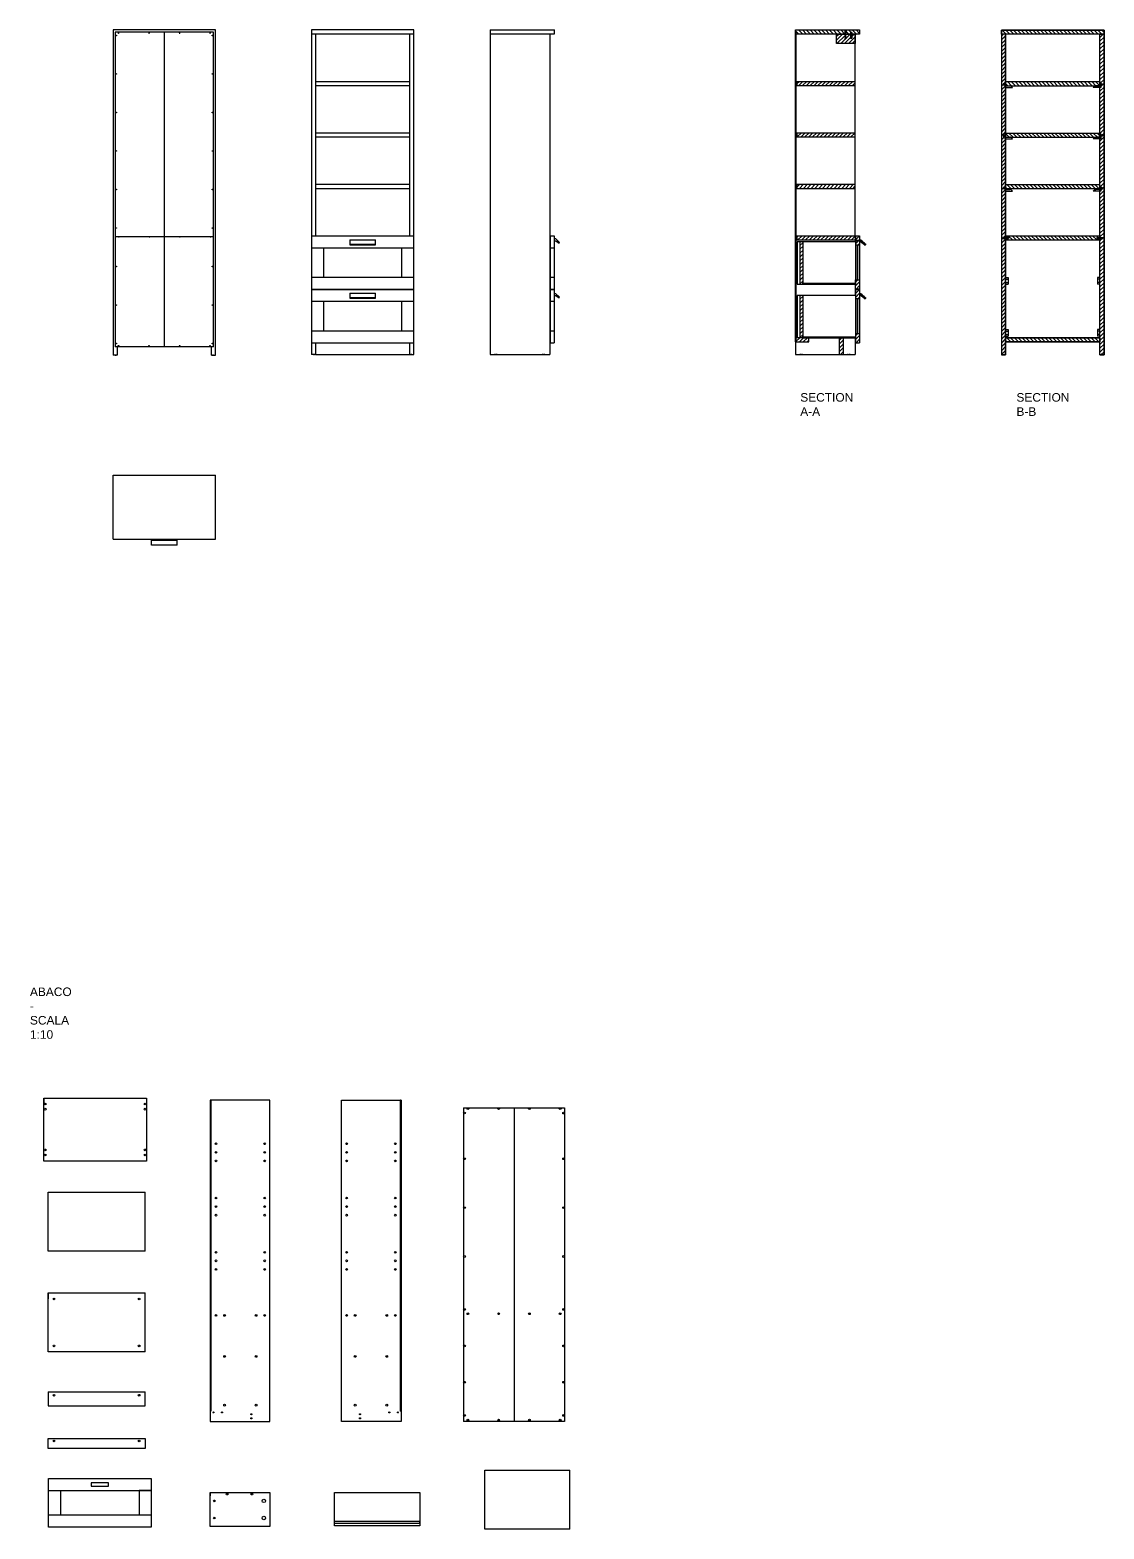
# Model space of a CAD drawing. Header units: millimetres. Extents: x -36975 to 2153, y -11091 to 9259.
# Drawn here: x -7346 to -1058, y -11091 to -2318 of the extents above; entities that cross this region are included whole.
import ezdxf

# ---------------------------------------------------------------- set-up
doc = ezdxf.new("R2010")
doc.units = ezdxf.units.MM
for name, color, linetype, lineweight in [('A-DETL-MCUT', 255, 'Continuous', 25), ('A-SECT-MCUT1', 7, 'Continuous', 25), ('G-ANNO-TEXT', 3, 'Continuous', 18)]:
    doc.layers.add(name, color=color, linetype=linetype, lineweight=lineweight)
doc.layers.add('quote', color=7, linetype='Continuous')
doc.layers.add('Viti', color=6, linetype='Continuous')
doc.styles.add('ARIAL', font='arial.ttf')

# ---------------------------------------------------------------- blocks, each defined once
blk = doc.blocks.new('*U52')
blk.add_circle((0, 0), 1.91)
blk = doc.blocks.new('*U53')
at = {"color": 0, "linetype": 'ByBlock', "lineweight": -2, "transparency": 16777216}
for p in [(0, 1803), (0, 1577.625), (0, 1352.25), (0, 1126.875), (0, 901.5), (0, 676.125), (0, 450.75), (0, 225.375), (0, 0)]:
    blk.add_blockref('*U52', p, dxfattribs=at)
blk = doc.blocks.new('*U54')
blk.add_circle((0, 0), 1.91)
blk = doc.blocks.new('*U55')
at = {"color": 0, "linetype": 'ByBlock', "lineweight": -2, "transparency": 16777216}
for p in [(0, 1803), (0, 1577.625), (0, 1352.25), (0, 1126.875), (0, 901.5), (0, 676.125), (0, 450.75), (0, 225.375), (0, 0)]:
    blk.add_blockref('*U54', p, dxfattribs=at)
blk = doc.blocks.new('*U56')
blk.add_circle((0, 0), 1.91)
blk = doc.blocks.new('*U47')
at = {"color": 0, "linetype": 'ByBlock', "lineweight": -2, "transparency": 16777216}
for p in [(0, 0), (178.7, 0), (357.3, 0), (536, 0)]:
    blk.add_blockref('*U56', p, dxfattribs=at)
blk = doc.blocks.new('*U48')
blk.add_circle((0, 0), 1.91)
blk = doc.blocks.new('*U49')
at = {"color": 0, "linetype": 'ByBlock', "lineweight": -2, "transparency": 16777216}
for p in [(0, 0), (178.7, 0), (357.3, 0), (536, 0)]:
    blk.add_blockref('*U48', p, dxfattribs=at)
blk = doc.blocks.new('*U50')
blk.add_circle((0, 0), 1.91)
blk = doc.blocks.new('*U51')
at = {"color": 0, "linetype": 'ByBlock', "lineweight": -2, "transparency": 16777216}
for p in [(0, 0), (178.7, 0), (357.3, 0), (536, 0)]:
    blk.add_blockref('*U50', p, dxfattribs=at)
blk = doc.blocks.new('*U58')
blk.add_lwpolyline([(0, 0), (0, 0.15), (0.05, 0), (0.12, -0.4), (0.13, -0.55), (0.07, -0.4), (0, 0)])
blk = doc.blocks.new('*U59')
at = {"color": 0, "linetype": 'ByBlock', "lineweight": -2, "transparency": 16777216}
for p in [(42.38, 270.66), (42.62, 270.66), (42.85, 270.66), (43.09, 270.66), (43.32, 270.66), (43.56, 270.66), (43.79, 270.66), (44.03, 270.66), (44.26, 270.66), (44.5, 270.66), (44.73, 270.66), (44.97, 270.66), (45.2, 270.66), (45.44, 270.66)]:
    blk.add_blockref('*U58', p, dxfattribs=at)
blk = doc.blocks.new('100214')
for p, q in [((40.13, 270.93), (40.13, 269.99)), ((40.15, 270.93), (40.23, 270.81)), ((40.23, 270.11), (40.15, 269.99)), ((40.23, 270.81), (40.23, 270.11)), ((40.23, 270.81), (41.51, 270.81)), ((40.23, 270.11), (41.51, 270.11)), ((41.78, 270.68), (41.55, 270.8)), ((41.86, 270.24), (41.55, 270.12)), ((41.87, 270.66), (42, 270.66)), ((42.07, 270.26), (41.95, 270.26)), ((42, 270.66), (42.06, 270.66)), ((42.14, 270.26), (42.07, 270.26)), ((42.11, 270.66), (42.3, 270.66)), ((42.37, 270.26), (42.19, 270.26)), ((42.35, 270.66), (42.53, 270.66)), ((42.61, 270.26), (42.42, 270.26)), ((42.58, 270.66), (42.77, 270.66)), ((42.84, 270.26), (42.66, 270.26)), ((42.82, 270.66), (43.01, 270.66)), ((43.08, 270.26), (42.89, 270.26)), ((43.06, 270.66), (43.24, 270.66)), ((43.31, 270.26), (43.13, 270.26)), ((43.29, 270.66), (43.48, 270.66)), ((43.55, 270.26), (43.36, 270.26)), ((43.53, 270.66), (43.71, 270.66)), ((43.78, 270.26), (43.6, 270.26)), ((43.76, 270.66), (43.95, 270.66)), ((44.02, 270.26), (43.83, 270.26)), ((44, 270.66), (44.18, 270.66)), ((44.25, 270.26), (44.07, 270.26)), ((44.23, 270.66), (44.42, 270.66)), ((44.49, 270.26), (44.3, 270.26)), ((44.47, 270.66), (44.65, 270.66)), ((44.72, 270.26), (44.54, 270.26)), ((44.7, 270.66), (44.89, 270.66)), ((44.96, 270.26), (44.77, 270.26)), ((44.94, 270.66), (45.18, 270.66)), ((45.18, 270.26), (45.01, 270.26)), ((45.23, 270.61), (45.23, 270.31))]:
    blk.add_line(p, q)
for centre, radius, start, end in [((40.14, 270.93), 0.01, 33.69007, 180), ((40.14, 269.99), 0.01, 180, 326.30993), ((41.51, 270.71), 0.1, 63.1876, 90), ((41.51, 270.21), 0.1, 270, 292.16207), ((41.87, 270.86), 0.2, 243.1876, 256.98596), ((41.94, 270.06), 0.2, 100.21286, 112.16207), ((45.18, 270.61), 0.05, 360, 90), ((45.18, 270.31), 0.05, 270, 0)]:
    blk.add_arc(centre, radius, start, end)
blk.add_blockref('*U59', (-0.55, 0))

msp = doc.modelspace()

# ---------------------------------------------------------------- hatches: boundary and pattern name
h = msp.add_hatch()
h.set_pattern_fill('ANSI36', color=256)
h.set_pattern_definition([(45, (-7614.77, -4658.361), (1.683798, 6.173926), [7.9375, -1.5875, 0, -1.5875])])
h.paths.add_polyline_path([(-2482.1, -3545.8), (-2489.1, -3545.8), (-2489.1, -3557.8), (-2480.3, -3557.8), (-2457.5, -3574.7), (-2454.1, -3570.9)])
h = msp.add_hatch()
h.set_pattern_fill('ANSI36', color=256)
h.set_pattern_definition([(45, (-7614.77, -4972.361), (1.683798, 6.173926), [7.9375, -1.5875, 0, -1.5875])])
h.paths.add_polyline_path([(-2482.1, -3859.8), (-2489.1, -3859.8), (-2489.1, -3871.8), (-2480.3, -3871.8), (-2457.5, -3888.7), (-2454.1, -3884.9)])
h = msp.add_hatch()
h.set_pattern_fill('ANSI38', color=256, scale=50)
h.set_pattern_definition([(45, (-10332.936, -18285.237), (-4.4194174, 4.4194174), []), (135, (-10332.936, -18285.237), (-13.258252, 4.4194174), [15.625, -9.375])])
h.paths.add_polyline_path([(-5172.1, -8580.8), (-5177.1, -8580.8), (-5177.1, -10400.8), (-5172.1, -10400.8)])
at = {"layer": 'A-DETL-MCUT'}
h = msp.add_hatch(dxfattribs=at)
h.set_pattern_fill('ANSI31', color=2, scale=5, angle=90)
h.paths.add_polyline_path([(-2864.1, -2317.7), (-2864.1, -2341.7), (-2489.1, -2341.7), (-2489.1, -2317.7)])
at = {"layer": 'A-DETL-MCUT', "true_color": 0x636466}
h = msp.add_hatch(dxfattribs=at)
h.set_pattern_fill('ANSI31', color=251, scale=2, angle=90)
h.set_pattern_definition([(135, (-569.611, 0), (-4.490128, -4.490128), [])])
h.paths.add_polyline_path([(-2861.6, -2329.7), (-2864.1, -2329.7), (-2864.1, -4143.4), (-2861.6, -4143.4)])
at = {"layer": 'A-DETL-MCUT'}
h = msp.add_hatch(dxfattribs=at)
h.set_pattern_fill('ANSI31', color=2, scale=5)
edge = h.paths.add_edge_path()
edge.add_line((-2573.1, -2354), (-2574.6, -2353.5))
edge.add_line((-2574.6, -2353.5), (-2573.1, -2353.5))
edge.add_line((-2573.1, -2353.5), (-2573.1, -2351.6))
edge.add_line((-2573.1, -2351.6), (-2574.6, -2351.2))
edge.add_line((-2574.6, -2351.2), (-2573.1, -2351.1))
edge.add_line((-2573.1, -2351.1), (-2573.1, -2349.3))
edge.add_line((-2573.1, -2349.3), (-2574.6, -2348.8))
edge.add_line((-2574.6, -2348.8), (-2573.1, -2348.8))
edge.add_line((-2573.1, -2348.8), (-2573.1, -2346.9))
edge.add_line((-2573.1, -2346.9), (-2574.6, -2346.5))
edge.add_line((-2574.6, -2346.5), (-2573.1, -2346.4))
edge.add_line((-2573.1, -2346.4), (-2573.1, -2344.6))
edge.add_line((-2573.1, -2344.6), (-2574.6, -2344.1))
edge.add_line((-2574.6, -2344.1), (-2573.1, -2344.1))
edge.add_line((-2573.1, -2344.1), (-2573.1, -2342.2))
edge.add_line((-2573.1, -2342.2), (-2574.6, -2341.7))
edge.add_line((-2574.6, -2341.7), (-2573.1, -2341.7))
edge.add_line((-2573.1, -2341.7), (-2573.1, -2341.7))
edge.add_line((-2573.1, -2341.7), (-2624.2, -2341.7))
edge.add_line((-2624.2, -2341.7), (-2624.2, -2397.6))
edge.add_line((-2624.2, -2397.6), (-2514.1, -2397.6))
edge.add_line((-2514.1, -2397.6), (-2514.1, -2341.7))
edge.add_line((-2514.1, -2341.7), (-2534.8, -2341.7))
edge.add_line((-2534.8, -2341.7), (-2534.8, -2364.7))
edge.add_spline(control_points=[(-2534.8, -2364.7), (-2534.8, -2365.2), (-2535.3, -2365.7), (-2535.8, -2365.7)], knot_values=[0, 0, 0, 0, 0.141433, 0.141433, 0.141433, 0.141433], degree=3, periodic=0)
edge.add_line((-2535.8, -2365.7), (-2540.8, -2365.7))
edge.add_spline(control_points=[(-2540.8, -2365.7), (-2541.2, -2365.7), (-2541.8, -2365.2), (-2541.8, -2364.7)], knot_values=[0, 0, 0, 0, 0.142721, 0.142721, 0.142721, 0.142721], degree=3, periodic=0)
edge.add_line((-2541.8, -2364.7), (-2541.8, -2341.7))
edge.add_line((-2541.8, -2341.7), (-2569.1, -2341.7))
edge.add_line((-2569.1, -2341.7), (-2569.1, -2342.4))
edge.add_line((-2569.1, -2342.4), (-2567.6, -2343))
edge.add_line((-2567.6, -2343), (-2569.1, -2342.9))
edge.add_line((-2569.1, -2342.9), (-2569.1, -2344.8))
edge.add_line((-2569.1, -2344.8), (-2567.6, -2345.3))
edge.add_line((-2567.6, -2345.3), (-2569.1, -2345.3))
edge.add_line((-2569.1, -2345.3), (-2569.1, -2347.1))
edge.add_line((-2569.1, -2347.1), (-2567.6, -2347.7))
edge.add_line((-2567.6, -2347.7), (-2569.1, -2347.7))
edge.add_line((-2569.1, -2347.7), (-2569.1, -2349.5))
edge.add_line((-2569.1, -2349.5), (-2567.6, -2350.1))
edge.add_line((-2567.6, -2350.1), (-2569.1, -2350))
edge.add_line((-2569.1, -2350), (-2569.1, -2351.9))
edge.add_line((-2569.1, -2351.9), (-2567.6, -2352.4))
edge.add_line((-2567.6, -2352.4), (-2569.1, -2352.4))
edge.add_line((-2569.1, -2352.4), (-2569.1, -2354.2))
edge.add_line((-2569.1, -2354.2), (-2567.6, -2354.8))
edge.add_line((-2567.6, -2354.8), (-2569.1, -2354.7))
edge.add_line((-2569.1, -2354.7), (-2569.1, -2356.6))
edge.add_line((-2569.1, -2356.6), (-2567.6, -2357.1))
edge.add_line((-2567.6, -2357.1), (-2569.1, -2357.1))
edge.add_line((-2569.1, -2357.1), (-2569.1, -2358.9))
edge.add_line((-2569.1, -2358.9), (-2567.6, -2359.5))
edge.add_line((-2567.6, -2359.5), (-2569.1, -2359.4))
edge.add_line((-2569.1, -2359.4), (-2569.1, -2361.3))
edge.add_line((-2569.1, -2361.3), (-2567.6, -2361.8))
edge.add_line((-2567.6, -2361.8), (-2569.1, -2361.8))
edge.add_line((-2569.1, -2361.8), (-2569.1, -2363.6))
edge.add_line((-2569.1, -2363.6), (-2567.6, -2364.2))
edge.add_line((-2567.6, -2364.2), (-2569.1, -2364.1))
edge.add_line((-2569.1, -2364.1), (-2569.1, -2366))
edge.add_line((-2569.1, -2366), (-2567.6, -2366.5))
edge.add_line((-2567.6, -2366.5), (-2569.1, -2366.5))
edge.add_line((-2569.1, -2366.5), (-2569.1, -2368.2))
edge.add_arc((-2569.6, -2368.2), 0.5, -90, 0, ccw=False)
edge.add_line((-2569.6, -2368.7), (-2572.6, -2368.7))
edge.add_arc((-2572.6, -2368.2), 0.5, 180, 270, ccw=False)
edge.add_line((-2573.1, -2368.2), (-2573.1, -2365.8))
edge.add_line((-2573.1, -2365.8), (-2574.6, -2365.3))
edge.add_line((-2574.6, -2365.3), (-2573.1, -2365.3))
edge.add_line((-2573.1, -2365.3), (-2573.1, -2363.4))
edge.add_line((-2573.1, -2363.4), (-2574.6, -2362.9))
edge.add_line((-2574.6, -2362.9), (-2573.1, -2362.9))
edge.add_line((-2573.1, -2362.9), (-2573.1, -2361.1))
edge.add_line((-2573.1, -2361.1), (-2574.6, -2360.6))
edge.add_line((-2574.6, -2360.6), (-2573.1, -2360.6))
edge.add_line((-2573.1, -2360.6), (-2573.1, -2358.7))
edge.add_line((-2573.1, -2358.7), (-2574.6, -2358.2))
edge.add_line((-2574.6, -2358.2), (-2573.1, -2358.2))
edge.add_line((-2573.1, -2358.2), (-2573.1, -2356.3))
edge.add_line((-2573.1, -2356.3), (-2574.6, -2355.9))
edge.add_line((-2574.6, -2355.9), (-2573.1, -2355.8))
edge.add_line((-2573.1, -2355.8), (-2573.1, -2354))
h = msp.add_hatch(dxfattribs=at)
h.set_pattern_fill('ANSI31', color=2, scale=5, angle=90)
h.paths.add_polyline_path([(-1057.8, -2318.7), (-1657.8, -2318.7), (-1657.8, -2342.7), (-1633.8, -2342.7), (-1057.8, -2342.7)])
edge = h.paths.add_edge_path()
edge.add_line((-1081.8, -2619.7), (-1633.8, -2619.7))
edge.add_line((-1633.8, -2619.7), (-1633.8, -2643.7))
edge.add_line((-1633.8, -2643.7), (-1609.5, -2643.7))
edge.add_spline(control_points=[(-1609.5, -2643.7), (-1609.3, -2643.7), (-1609, -2643.7), (-1608.8, -2643.7)], knot_values=[1.73006, 1.73006, 1.73006, 1.73006, 1.802776, 1.802776, 1.802776, 1.802776], degree=3, periodic=0)
edge.add_spline(control_points=[(-1593.8, -2653.7), (-1598.6, -2648.5), (-1603.2, -2643.9), (-1608.8, -2643.7)], knot_values=[0, 0, 0, 0, 1.73006, 1.73006, 1.73006, 1.73006], degree=3, periodic=0)
edge.add_line((-1608.8, -2643.7), (-1106.7, -2643.7))
edge.add_spline(control_points=[(-1106.7, -2643.7), (-1106.5, -2643.7), (-1106.3, -2643.7), (-1106, -2643.7)], knot_values=[1.73006, 1.73006, 1.73006, 1.73006, 1.802776, 1.802776, 1.802776, 1.802776], degree=3, periodic=0)
edge.add_line((-1106, -2643.7), (-1081.8, -2643.7))
edge.add_line((-1081.8, -2643.7), (-1081.8, -2619.7))
h.paths.add_polyline_path([(-1081.8, -2920.7), (-1633.8, -2920.7), (-1633.8, -2944.7), (-1609.5, -2944.7), (-1081.8, -2944.7)])
h.paths.add_polyline_path([(-1081.8, -3221.7), (-1633.8, -3221.7), (-1633.8, -3245.7), (-1081.8, -3245.7)])
edge = h.paths.add_edge_path()
edge.add_spline(control_points=[(-1098.8, -3532.4), (-1098.8, -3531.9), (-1098.2, -3531.4), (-1097.8, -3531.4)], knot_values=[0, 0, 0, 0, 0.141433, 0.141433, 0.141433, 0.141433], degree=3, periodic=0)
edge.add_line((-1097.8, -3531.4), (-1081.8, -3531.4))
edge.add_line((-1081.8, -3531.4), (-1081.8, -3522.7))
edge.add_line((-1081.8, -3522.7), (-1633.8, -3522.7))
edge.add_line((-1633.8, -3522.7), (-1633.8, -3531.7))
edge.add_line((-1633.8, -3531.7), (-1617.2, -3531.7))
edge.add_spline(control_points=[(-1617.7, -3531.7), (-1617.3, -3531.7), (-1616.7, -3532.2), (-1616.7, -3532.7)], knot_values=[0, 0, 0, 0, 0.141433, 0.141433, 0.141433, 0.141433], degree=3, periodic=0)
edge.add_line((-1616.7, -3532.7), (-1616.7, -3538.2))
edge.add_spline(control_points=[(-1616.7, -3537.7), (-1616.7, -3538.1), (-1617.3, -3538.7), (-1617.7, -3538.7)], knot_values=[0, 0, 0, 0, 0.142721, 0.142721, 0.142721, 0.142721], degree=3, periodic=0)
edge.add_line((-1617.7, -3538.7), (-1633.8, -3538.7))
edge.add_line((-1633.8, -3538.7), (-1633.8, -3546.7))
edge.add_line((-1633.8, -3546.7), (-1081.8, -3546.7))
edge.add_line((-1081.8, -3546.7), (-1081.8, -3538.4))
edge.add_line((-1081.8, -3538.4), (-1098.3, -3538.4))
edge.add_spline(control_points=[(-1097.8, -3538.4), (-1098.3, -3538.4), (-1098.8, -3537.9), (-1098.8, -3537.4)], knot_values=[0, 0, 0, 0, 0.142721, 0.142721, 0.142721, 0.142721], degree=3, periodic=0)
edge.add_line((-1098.8, -3537.4), (-1098.8, -3531.9))
h.paths.add_polyline_path([(-1081.8, -4119.6), (-1633.8, -4119.6), (-1633.8, -4143.6), (-1081.8, -4143.6)])
h = msp.add_hatch(dxfattribs=at)
h.set_pattern_fill('ANSI31', color=2, scale=5)
edge = h.paths.add_edge_path()
edge.add_line((-1633.8, -3260.7), (-1639.2, -3260.7))
edge.add_line((-1639.2, -3260.7), (-1639.2, -3245.2))
edge.add_line((-1639.2, -3245.2), (-1649.2, -3245.2))
edge.add_line((-1649.2, -3245.2), (-1649.2, -3240.2))
edge.add_line((-1649.2, -3240.2), (-1639.2, -3240.2))
edge.add_line((-1639.2, -3240.2), (-1639.2, -3230.7))
edge.add_line((-1639.2, -3230.7), (-1633.8, -3230.7))
edge.add_line((-1633.8, -3230.7), (-1633.8, -2342.7))
edge.add_line((-1633.8, -2342.7), (-1657.8, -2342.7))
edge.add_line((-1657.8, -2342.7), (-1657.8, -4218.7))
edge.add_line((-1657.8, -4218.7), (-1633.8, -4218.7))
edge.add_line((-1633.8, -4218.7), (-1633.8, -3538.7))
edge.add_line((-1633.8, -3538.7), (-1650.3, -3538.7))
edge.add_spline(control_points=[(-1649.8, -3538.7), (-1650.3, -3538.7), (-1650.8, -3538.1), (-1650.8, -3537.7)], knot_values=[0, 0, 0, 0, 0.142721, 0.142721, 0.142721, 0.142721], degree=3, periodic=0)
edge.add_line((-1650.8, -3537.7), (-1650.8, -3532.2))
edge.add_spline(control_points=[(-1650.8, -3532.7), (-1650.8, -3532.2), (-1650.2, -3531.7), (-1649.8, -3531.7)], knot_values=[0, 0, 0, 0, 0.141433, 0.141433, 0.141433, 0.141433], degree=3, periodic=0)
edge.add_line((-1649.8, -3531.7), (-1633.8, -3531.7))
edge.add_line((-1633.8, -3531.7), (-1633.8, -3260.7))
h.paths.add_polyline_path([(-1649.2, -2939.2), (-1649.2, -2934.2), (-1639.2, -2934.2), (-1639.2, -2939.2)], flags=16)
h.paths.add_polyline_path([(-1649.2, -2638.2), (-1649.2, -2633.2), (-1639.2, -2633.2), (-1639.2, -2638.2)], flags=16)
edge = h.paths.add_edge_path()
edge.add_line((-1057.8, -2342.7), (-1081.8, -2342.7))
edge.add_line((-1081.8, -2342.7), (-1081.8, -3230.7))
edge.add_line((-1081.8, -3230.7), (-1076.4, -3230.7))
edge.add_line((-1076.4, -3230.7), (-1076.4, -3240.2))
edge.add_line((-1076.4, -3240.2), (-1066.4, -3240.2))
edge.add_line((-1066.4, -3240.2), (-1066.4, -3245.2))
edge.add_line((-1066.4, -3245.2), (-1076.4, -3245.2))
edge.add_line((-1076.4, -3245.2), (-1076.4, -3260.7))
edge.add_line((-1076.4, -3260.7), (-1081.8, -3260.7))
edge.add_line((-1081.8, -3260.7), (-1081.8, -3531.4))
edge.add_line((-1081.8, -3531.4), (-1065.2, -3531.4))
edge.add_spline(control_points=[(-1065.7, -3531.4), (-1065.3, -3531.4), (-1064.7, -3531.9), (-1064.7, -3532.4)], knot_values=[0, 0, 0, 0, 0.141433, 0.141433, 0.141433, 0.141433], degree=3, periodic=0)
edge.add_line((-1064.7, -3532.4), (-1064.7, -3537.9))
edge.add_spline(control_points=[(-1064.7, -3537.4), (-1064.7, -3537.9), (-1065.3, -3538.4), (-1065.7, -3538.4)], knot_values=[0, 0, 0, 0, 0.142721, 0.142721, 0.142721, 0.142721], degree=3, periodic=0)
edge.add_line((-1065.7, -3538.4), (-1081.8, -3538.4))
edge.add_line((-1081.8, -3538.4), (-1081.8, -4218.7))
edge.add_line((-1081.8, -4218.7), (-1057.8, -4218.7))
edge.add_line((-1057.8, -4218.7), (-1057.8, -2342.7))
h.paths.add_polyline_path([(-1076.4, -2939.2), (-1076.4, -2934.2), (-1066.4, -2934.2), (-1066.4, -2939.2)], flags=16)
h.paths.add_polyline_path([(-1076.4, -2638.2), (-1076.4, -2633.2), (-1066.4, -2633.2), (-1066.4, -2638.2)], flags=16)
h = msp.add_hatch(dxfattribs=at)
h.set_pattern_fill('ANSI31', color=2, scale=5)
h.paths.add_polyline_path([(-2584.1, -4119.1), (-2608.1, -4119.1), (-2608.1, -4217.7), (-2584.1, -4217.7)])
h.paths.add_polyline_path([(-2786.1, -4119.4), (-2861.6, -4119.4), (-2861.6, -4143.4), (-2786.1, -4143.4)])
h.paths.add_polyline_path([(-2489.1, -4093.7), (-2513.1, -4093.7), (-2513.1, -4114.5), (-2508, -4114.5), (-2508, -4115.6), (-2513.1, -4115.6), (-2513.1, -4119.2), (-2513.1, -4147.7), (-2489.1, -4147.7)])
h.paths.add_polyline_path([(-2489.1, -3835.7), (-2513.1, -3835.7), (-2513.1, -3889.7), (-2489.1, -3889.7)])
h.paths.add_polyline_path([(-2489.1, -3779.7), (-2513.1, -3779.7), (-2513.1, -3800.5), (-2508, -3800.5), (-2508, -3801.6), (-2513.1, -3801.6), (-2513.1, -3833.7), (-2489.1, -3833.7)])
h.paths.add_polyline_path([(-2822.1, -3871.8), (-2838.1, -3871.8), (-2838.1, -4119.1), (-2822.1, -4119.2), (-2822.1, -4115.6), (-2825.7, -4115.6), (-2825.7, -4114.5), (-2822.1, -4114.5)])
h.paths.add_polyline_path([(-2822.1, -3557.8), (-2838.1, -3557.8), (-2838.1, -3805.1), (-2822.1, -3805.1), (-2822.1, -3801.6), (-2825.7, -3801.6), (-2825.7, -3800.5), (-2822.1, -3800.5)])
h.paths.add_polyline_path([(-2514.1, -3521.7), (-2856.1, -3521.7), (-2856.1, -3545.7), (-2514.1, -3545.7)])
h.paths.add_polyline_path([(-2514.1, -3220.7), (-2856.1, -3220.7), (-2856.1, -3244.7), (-2514.1, -3244.7)])
h.paths.add_polyline_path([(-2514.1, -2919.7), (-2856.1, -2919.7), (-2856.1, -2943.7), (-2514.1, -2943.7)])
h.paths.add_polyline_path([(-2514.1, -2618.7), (-2856.1, -2618.7), (-2856.1, -2642.7), (-2514.1, -2642.7)])
h.paths.add_polyline_path([(-2489.1, -3521.7), (-2513.1, -3521.7), (-2513.1, -3575.7), (-2489.1, -3575.7)])
h.paths.add_polyline_path([(-2500.3, -3575.7), (-2501.1, -3575.7), (-2501.1, -3779.7), (-2500.3, -3779.7)])
h.paths.add_polyline_path([(-2500.3, -3889.7), (-2501.1, -3889.7), (-2501.1, -4093.7), (-2500.3, -4093.7)])

# ---------------------------------------------------------------- linework, layer by layer
for p, q in [((-6859.4, -2317.7), (-6859.4, -3525.7)), ((-6259.4, -2317.7), (-6859.4, -2317.7)), ((-6847.4, -2329.7), (-6847.4, -4171.7)), ((-6271.4, -2329.7), (-6847.4, -2329.7)), ((-6559.4, -2329.7), (-6559.4, -4171.7)), ((-6271.4, -4171.7), (-6271.4, -2329.7)), ((-6259.4, -3525.7), (-6259.4, -2317.7)), ((-5698.5, -2317.7), (-5698.5, -3521.7)), ((-5098.5, -2317.7), (-5698.5, -2317.7)), ((-5098.5, -2341.7), (-5698.5, -2341.7)), ((-5674.5, -2341.7), (-5674.5, -3521.7)), ((-5122.5, -3521.7), (-5122.5, -2341.7)), ((-5098.5, -3521.7), (-5098.5, -2317.7)), ((-4651.6, -2317.7), (-4276, -2317.7)), ((-4651.6, -2317.7), (-4651.6, -4217.7)), ((-4276.6, -2341.7), (-4651.6, -2341.7)), ((-4301.6, -2341.7), (-4301.6, -4217.7)), ((-4276.6, -2317.7), (-4276.6, -2341.7)), ((-2864.1, -2317.7), (-2864.1, -4217.7)), ((-2864.1, -2317.7), (-2490.1, -2317.7)), ((-2861.6, -2329.7), (-2864.1, -2329.7)), ((-2861.6, -2329.7), (-2861.6, -4143.4)), ((-2489.1, -2341.7), (-2861.5, -2341.3)), ((-2547.6, -2341.7), (-2567.6, -2341.7)), ((-2509.1, -2341.7), (-2540.6, -2341.7)), ((-2540.6, -2341.7), (-2509.1, -2341.7)), ((-2514.1, -3521.7), (-2514.1, -2341.7)), ((-2509.1, -2341.7), (-2514.1, -2341.7)), ((-2489.1, -2317.7), (-2489.1, -2341.7)), ((-1657.8, -2318.7), (-1657.8, -3522.7)), ((-1057.8, -2318.7), (-1657.8, -2318.7)), ((-1057.8, -2342.7), (-1657.8, -2342.7)), ((-1633.8, -2342.7), (-1633.8, -3522.7)), ((-1081.8, -4148.7), (-1081.8, -2342.7)), ((-1057.8, -3522.7), (-1057.8, -2318.7)), ((-5674.5, -2618.7), (-5122.5, -2618.7)), ((-2856.1, -2618.7), (-2514.1, -2618.7)), ((-2856.1, -2618.7), (-2856.1, -2642.7)), ((-1633.8, -2619.7), (-1081.8, -2619.7)), ((-5674.5, -2642.7), (-5122.5, -2642.7)), ((-2856.1, -2642.7), (-2514.1, -2642.7)), ((-1633.8, -2643.7), (-1081.8, -2643.7)), ((-5674.5, -2919.7), (-5122.5, -2919.7)), ((-5674.5, -2943.7), (-5122.5, -2943.7)), ((-2856.1, -2919.7), (-2514.1, -2919.7)), ((-2856.1, -2919.7), (-2856.1, -2943.7)), ((-2856.1, -2943.7), (-2514.1, -2943.7)), ((-1633.8, -2920.7), (-1081.8, -2920.7)), ((-1633.8, -2944.7), (-1081.8, -2944.7)), ((-1633.8, -2944.7), (-1081.8, -2944.7)), ((-1633.8, -2944.7), (-1081.8, -2944.7)), ((-5674.5, -3220.7), (-5122.5, -3220.7)), ((-5674.5, -3244.7), (-5122.5, -3244.7)), ((-2856.1, -3220.7), (-2514.1, -3220.7)), ((-2856.1, -3220.7), (-2856.1, -3244.7)), ((-2856.1, -3244.7), (-2514.1, -3244.7)), ((-1633.8, -3221.7), (-1081.8, -3221.7)), ((-1633.8, -3221.7), (-1081.8, -3221.7)), ((-1633.8, -3245.7), (-1081.8, -3245.7)), ((-1633.8, -3245.7), (-1081.8, -3245.7)), ((-6859.4, -3525.7), (-6859.4, -4221.7)), ((-6271.4, -3527.9), (-6847.4, -3527.9)), ((-6259.4, -4221.7), (-6259.4, -3525.7)), ((-5698.5, -3521.7), (-5698.5, -4217.7)), ((-5698.5, -3521.7), (-5098.5, -3521.7)), ((-5698.5, -3591.7), (-5098.5, -3591.7)), ((-5628.5, -3591.7), (-5628.5, -3763.7)), ((-5168.5, -3763.7), (-5168.5, -3591.7)), ((-5098.5, -4217.7), (-5098.5, -3521.7)), ((-4300.6, -3521.7), (-4276.6, -3521.7)), ((-4300.6, -3521.7), (-4300.6, -3833.7)), ((-4300.6, -3591.7), (-4276.6, -3591.7)), ((-4276.6, -3521.7), (-4276.6, -3833.7)), ((-4269.6, -3538.8), (-4245.3, -3561.2)), ((-4250.1, -3556.3), (-4250.1, -3556.3)), ((-4250.1, -3556.3), (-4250.1, -3556.3)), ((-2856.1, -3521.7), (-2514.1, -3521.7)), ((-2856.1, -3521.7), (-2856.1, -3545.7)), ((-2856.1, -3545.7), (-2514.1, -3545.7)), ((-2854.1, -3557.8), (-2854.1, -3805.1)), ((-2854.1, -3557.8), (-2854.1, -3805.1)), ((-2513.1, -3557.8), (-2854.1, -3557.8)), ((-2838.1, -3557.8), (-2838.1, -3805.1)), ((-2822.1, -3557.8), (-2822.1, -3800.5)), ((-2514.1, -3521.7), (-2514.1, -3545.7)), ((-2514.1, -3545.7), (-2514.1, -3557.8)), ((-2513.1, -3521.7), (-2489.1, -3521.7)), ((-2513.1, -3521.7), (-2513.1, -3792.7)), ((-2513.1, -3521.7), (-2513.1, -3800.5)), ((-2513.1, -3575.7), (-2489.1, -3575.7)), ((-2509.1, -3575.7), (-2493.1, -3575.7)), ((-2501.1, -3779.7), (-2501.1, -3575.7)), ((-2500.3, -3575.7), (-2500.3, -3779.7)), ((-2489.1, -3521.7), (-2489.1, -3833.7)), ((-2482.1, -3545.8), (-2454.1, -3570.9)), ((-2462.5, -3563.3), (-2462.5, -3563.3)), ((-2462.5, -3563.3), (-2462.5, -3563.3)), ((-1657.8, -3522.7), (-1657.8, -4218.7)), ((-1633.8, -3522.7), (-1633.8, -4148.7)), ((-1633.8, -3522.7), (-1081.8, -3522.7)), ((-1633.8, -3522.7), (-1633.8, -3527.2)), ((-1633.8, -3522.7), (-1633.8, -3527.2)), ((-1633.8, -3538.7), (-1633.8, -3543.2)), ((-1633.8, -3546.7), (-1081.8, -3546.7)), ((-1057.8, -4218.7), (-1057.8, -3522.7)), ((-5698.5, -3763.7), (-5098.5, -3763.7)), ((-4300.6, -3763.7), (-4276.6, -3763.7)), ((-1633.8, -3766), (-1618.8, -3766)), ((-1633.8, -3766), (-1618.8, -3766)), ((-1618.8, -3766), (-1618.8, -3806)), ((-1080.8, -3766), (-1095.8, -3766)), ((-1080.8, -3766), (-1095.8, -3766)), ((-1095.8, -3766), (-1095.8, -3806)), ((-5698.5, -3833.7), (-5098.5, -3833.7)), ((-5698.5, -3835.7), (-5098.5, -3835.7)), ((-4300.6, -3833.7), (-4276.6, -3833.7)), ((-4300.6, -3835.7), (-4276.6, -3835.7)), ((-4300.6, -3835.7), (-4300.6, -4147.7)), ((-4276.6, -3835.7), (-4276.6, -4147.7)), ((-4269.6, -3859.8), (-4245.3, -3882.2)), ((-2854.1, -3805.1), (-2513.1, -3805.2)), ((-2822.1, -3801.6), (-2822.1, -3805.1)), ((-2514.3, -3805.2), (-2514.3, -3871.8)), ((-2513.1, -3779.7), (-2489.1, -3779.7)), ((-2513.1, -3801.6), (-2513.1, -3805.2)), ((-2513.1, -3833.7), (-2489.1, -3833.7)), ((-2513.1, -3835.7), (-2489.1, -3835.7)), ((-2513.1, -3835.7), (-2513.1, -4106.7)), ((-2513.1, -3835.7), (-2513.1, -4114.5)), ((-2509.1, -3779.7), (-2493.1, -3779.7)), ((-2489.1, -3835.7), (-2489.1, -4147.7)), ((-2482.1, -3859.8), (-2454.1, -3884.9)), ((-1633.8, -3776), (-1618.8, -3776)), ((-1633.8, -3796), (-1618.8, -3796)), ((-1633.8, -3806), (-1618.8, -3806)), ((-1080.8, -3776), (-1095.8, -3776)), ((-1080.8, -3796), (-1095.8, -3796)), ((-1080.8, -3806), (-1095.8, -3806)), ((-5698.5, -3905.7), (-5098.5, -3905.7)), ((-5628.5, -3905.7), (-5628.5, -4077.7)), ((-5168.5, -4077.7), (-5168.5, -3905.7)), ((-4300.6, -3905.7), (-4276.6, -3905.7)), ((-4250.1, -3877.3), (-4250.1, -3877.3)), ((-4250.1, -3877.3), (-4250.1, -3877.3)), ((-2854.1, -3871.8), (-2854.1, -4119.1)), ((-2513.1, -3871.8), (-2854.1, -3871.8)), ((-2838.1, -3871.8), (-2838.1, -4119.1)), ((-2822.1, -3871.8), (-2822.1, -4114.5)), ((-2513.1, -3889.7), (-2489.1, -3889.7)), ((-2509.1, -3889.7), (-2493.1, -3889.7)), ((-2501.1, -4093.7), (-2501.1, -3889.7)), ((-2500.3, -3889.7), (-2500.3, -4093.7)), ((-2462.5, -3877.3), (-2462.5, -3877.3)), ((-2462.5, -3877.3), (-2462.5, -3877.3)), ((-5698.5, -4077.7), (-5098.5, -4077.7)), ((-4300.6, -4077.7), (-4276.6, -4077.7)), ((-2822.1, -4119.2), (-2854.1, -4119.1)), ((-2822.1, -4115.6), (-2822.1, -4119.2)), ((-2822.1, -4119.1), (-2513.1, -4119.1)), ((-2608.1, -4119.1), (-2608.1, -4217.7)), ((-2584.1, -4119.1), (-2584.1, -4217.7)), ((-2514.1, -4119.2), (-2514.1, -4217.7)), ((-2513.1, -4093.7), (-2489.1, -4093.7)), ((-2513.1, -4115.6), (-2513.1, -4119.2)), ((-2513.1, -4119.2), (-2513.1, -4147.7)), ((-2509.1, -4093.7), (-2493.1, -4093.7)), ((-1633.8, -4069.7), (-1618.8, -4069.7)), ((-1633.8, -4069.7), (-1618.8, -4069.7)), ((-1633.8, -4079.7), (-1618.8, -4079.7)), ((-1633.8, -4099.7), (-1618.8, -4099.7)), ((-1633.8, -4109.7), (-1618.8, -4109.7)), ((-1618.8, -4069.7), (-1618.8, -4109.7)), ((-1080.8, -4069.7), (-1095.8, -4069.7)), ((-1080.8, -4069.7), (-1095.8, -4069.7)), ((-1095.8, -4069.7), (-1095.8, -4109.7)), ((-1080.8, -4079.7), (-1095.8, -4079.7)), ((-1080.8, -4099.7), (-1095.8, -4099.7)), ((-1080.8, -4109.7), (-1095.8, -4109.7)), ((-6271.4, -4171.7), (-6847.4, -4171.7)), ((-6835.4, -4171.7), (-6835.4, -4221.7)), ((-6283.4, -4221.7), (-6283.4, -4171.7)), ((-5698.5, -4147.7), (-5098.5, -4147.7)), ((-5674.5, -4147.7), (-5674.5, -4217.7)), ((-5122.5, -4217.7), (-5122.5, -4147.7)), ((-4300.6, -4147.7), (-4301.6, -4147.7)), ((-4300.6, -4147.7), (-4276.6, -4147.7)), ((-2861.6, -4143.4), (-2864.1, -4143.4)), ((-2513.1, -4147.7), (-2489.1, -4147.7)), ((-1633.8, -4148.7), (-1633.8, -4218.7)), ((-1081.8, -4218.7), (-1081.8, -4148.7)), ((-6835.4, -4221.7), (-6859.4, -4221.7)), ((-6847.4, -4221.7), (-6853.2, -4221.7)), ((-6847.4, -4221.7), (-6841.7, -4221.7)), ((-6283.4, -4221.7), (-6259.4, -4221.7)), ((-6271.4, -4221.7), (-6277.2, -4221.7)), ((-6271.4, -4221.7), (-6265.7, -4221.7)), ((-5674.5, -4217.7), (-5698.5, -4217.7)), ((-5686.5, -4217.7), (-5692.3, -4217.7)), ((-5686.5, -4217.7), (-5680.8, -4217.7)), ((-5674.5, -4217.7), (-5122.5, -4217.7)), ((-5122.5, -4217.7), (-5098.5, -4217.7)), ((-5110.5, -4217.7), (-5116.3, -4217.7)), ((-5110.5, -4217.7), (-5104.8, -4217.7)), ((-4651.6, -4217.7), (-4301.6, -4217.7)), ((-4621.4, -4217.7), (-4627.1, -4217.7)), ((-4621.4, -4217.7), (-4615.6, -4217.7)), ((-4610.9, -4217.7), (-4616.6, -4217.7)), ((-4610.9, -4217.7), (-4605.2, -4217.7)), ((-4342.4, -4217.7), (-4348.1, -4217.7)), ((-4342.4, -4217.7), (-4336.6, -4217.7)), ((-4331.9, -4217.7), (-4337.7, -4217.7)), ((-4331.9, -4217.7), (-4326.2, -4217.7)), ((-2864.1, -4217.7), (-2514.1, -4217.7)), ((-2833.8, -4217.7), (-2839.6, -4217.7)), ((-2833.8, -4217.7), (-2828.1, -4217.7)), ((-2823.4, -4217.7), (-2829.1, -4217.7)), ((-2823.4, -4217.7), (-2817.6, -4217.7)), ((-2554.8, -4217.7), (-2560.6, -4217.7)), ((-2554.8, -4217.7), (-2549.1, -4217.7)), ((-2544.4, -4217.7), (-2550.1, -4217.7)), ((-2544.4, -4217.7), (-2538.6, -4217.7)), ((-1633.8, -4218.7), (-1657.8, -4218.7)), ((-1645.8, -4218.7), (-1651.5, -4218.7)), ((-1645.8, -4218.7), (-1640, -4218.7)), ((-1081.8, -4218.7), (-1057.8, -4218.7)), ((-1069.8, -4218.7), (-1075.5, -4218.7)), ((-1069.8, -4218.7), (-1064, -4218.7)), ((-6859.4, -5298.5), (-6859.4, -4923.5)), ((-6859.4, -4923.5), (-6259.4, -4923.5)), ((-6259.4, -5298.5), (-6259.4, -4923.5)), ((-6859.4, -5298.5), (-6259.4, -5298.5)), ((-6634.4, -5322.6), (-6634.4, -5298.5)), ((-6634.4, -5333.7), (-6634.4, -5298.5)), ((-6484.4, -5305.7), (-6634.4, -5305.7)), ((-6484.4, -5333.5), (-6634.4, -5333.5)), ((-6484.4, -5322.6), (-6484.4, -5298.5)), ((-6484.4, -5333.7), (-6484.4, -5298.5)), ((-7264.2, -8568.6), (-7264.2, -8603.6)), ((-7264.2, -8568.6), (-7229.2, -8568.6)), ((-6664.2, -8568.6), (-6664.2, -8938.6)), ((-5941.9, -10460.8), (-5941.9, -8580.8)), ((-5522.1, -10460.8), (-5522.1, -8580.8)), ((-4807, -8625.8), (-4217, -8625.8)), ((-4807, -8625.8), (-4807, -10460.8)), ((-4807, -8625.8), (-4782, -8625.8)), ((-4512, -8625.8), (-4512, -10460.8)), ((-4217, -8625.8), (-4217, -10460.8)), ((-7264.2, -8938.6), (-7264.2, -8903.6)), ((-6672.2, -9464.5), (-6672.2, -9119.5)), ((-7240.2, -9709.2), (-7240.2, -9744.2)), ((-6672.2, -10054.2), (-6672.2, -9709.2)), ((-7240.2, -10287.6), (-7240.2, -10370.6)), ((-7240.2, -10287.6), (-7205.2, -10287.6)), ((-6672.2, -10370.6), (-6672.2, -10287.6)), ((-7240.2, -10370.6), (-6672.2, -10370.6)), ((-7240.2, -10560.3), (-7205.2, -10560.3)), ((-4185.8, -11090.7), (-4185.8, -10745.7)), ((-7236.9, -11080.1), (-7236.9, -10795.1)), ((-7236.9, -10795.1), (-6636.9, -10795.1)), ((-7236.9, -10865.1), (-6636.9, -10865.1)), ((-7236.9, -10865.1), (-7166.9, -10865.1)), ((-7166.9, -10865.1), (-7166.9, -11010.1)), ((-6986.9, -10819.6), (-6986.9, -10839.6)), ((-6886.9, -10819.6), (-6986.9, -10819.6)), ((-6986.9, -10839.6), (-6886.9, -10839.6)), ((-6886.9, -10839.6), (-6886.9, -10819.6)), ((-6636.9, -10865.1), (-6706.9, -10865.1)), ((-6706.9, -10865.1), (-6706.9, -11010.1)), ((-6636.9, -10795.1), (-6636.9, -11080.1)), ((-6291.9, -11076.3), (-6291.9, -10876.3)), ((-6291.9, -10876.3), (-5941.9, -10876.3)), ((-6291.9, -10876.3), (-6291.9, -10896.3)), ((-6291.9, -10876.3), (-6266.9, -10876.3)), ((-5941.9, -10876.3), (-5941.9, -11076.3)), ((-5563.1, -11071.3), (-5563.1, -10876.3)), ((-5563.1, -10876.3), (-5063.1, -10876.3)), ((-5063.1, -10876.3), (-5063.1, -11071.3)), ((-6636.9, -11010.1), (-7236.9, -11010.1)), ((-5063.1, -11046.3), (-5563.1, -11046.3)), ((-5063.1, -11056.3), (-5063.1, -11046.3)), ((-6636.9, -11080.1), (-7236.9, -11080.1)), ((-5941.9, -11076.3), (-6291.9, -11076.3)), ((-5563.1, -11071.3), (-5563.1, -11056.3)), ((-5563.1, -11056.3), (-5063.1, -11056.3)), ((-5063.1, -11071.3), (-5563.1, -11071.3))]:
    msp.add_line(p, q)
for points in [[(-2864.1, -2317.7), (-2489.1, -2317.7), (-2489.1, -2341.7), (-2864.1, -2341.7)], [(-2861.6, -4143.4), (-2864.1, -4143.4), (-2864.1, -2329.7), (-2861.6, -2329.7)], [(-1657.8, -2318.7), (-1057.8, -2318.7), (-1057.8, -2342.7), (-1657.8, -2342.7)], [(-1657.8, -4218.7), (-1633.8, -4218.7), (-1633.8, -2342.7), (-1657.8, -2342.7)], [(-1081.8, -2342.7), (-1057.8, -2342.7), (-1057.8, -4218.7), (-1081.8, -4218.7)], [(-2825.7, -3800.5), (-2508, -3800.5), (-2508, -3801.6), (-2825.7, -3801.6)], [(-2825.7, -4114.5), (-2508, -4114.5), (-2508, -4115.6), (-2825.7, -4115.6)], [(-1633.8, -4119.6), (-1081.8, -4119.6), (-1081.8, -4143.6), (-1633.8, -4143.6)], [(-6286.9, -8580.8), (-6291.9, -8580.8), (-6291.9, -10400.8), (-6286.9, -10400.8)], [(-5177.1, -8580.8), (-5172.1, -8580.8), (-5172.1, -10400.8), (-5177.1, -10400.8)]]:
    msp.add_lwpolyline(points, close=True)
for points in [[(-2540.6, -2341.7), (-2514.1, -2341.7), (-2514.1, -2397.6), (-2624.2, -2397.6), (-2624.2, -2341.7), (-2612.7, -2341.7)], [(-2605.7, -2341.7), (-2574.6, -2341.7)], [(-2567.6, -2341.7), (-2547.6, -2341.7)], [(-5473.5, -3545.8), (-5323.5, -3545.8)], [(-5473.5, -3545.8), (-5473.5, -3574.9), (-5323.5, -3574.9), (-5323.5, -3545.8)], [(-5473.5, -3570.9), (-5323.5, -3570.9)], [(-4276.6, -3538.8), (-4269.6, -3538.8)], [(-4276.6, -3550.8), (-4267.9, -3550.8), (-4248.7, -3565.1), (-4245.3, -3561.2)], [(-2489.1, -3545.8), (-2482.1, -3545.8)], [(-2489.1, -3557.8), (-2480.3, -3557.8), (-2457.5, -3574.7), (-2454.1, -3570.9)], [(-5473.5, -3857.8), (-5323.5, -3857.8)], [(-5473.5, -3857.8), (-5473.5, -3886.9), (-5323.5, -3886.9), (-5323.5, -3857.8)], [(-4276.6, -3859.8), (-4269.6, -3859.8)], [(-2513.1, -3800.5), (-2513.1, -3779.7), (-2489.1, -3779.7), (-2489.1, -3833.7), (-2513.1, -3833.7), (-2513.1, -3801.6)], [(-2489.1, -3859.8), (-2482.1, -3859.8)], [(-5473.5, -3882.9), (-5323.5, -3882.9)], [(-4276.6, -3871.8), (-4267.9, -3871.8), (-4248.7, -3886), (-4245.3, -3882.2)], [(-2489.1, -3871.8), (-2480.3, -3871.8), (-2457.5, -3888.7), (-2454.1, -3884.9)], [(-2861.6, -4119.4), (-2861.6, -4143.4), (-2786.1, -4143.4), (-2786.1, -4119.4), (-2861.6, -4119.4)], [(-1633.8, -4119.6), (-1633.8, -4143.6), (-1081.8, -4143.6), (-1081.8, -4119.6), (-1633.8, -4119.6)], [(-7240.2, -9119.5), (-6672.2, -9119.5)], [(-7240.2, -9709.2), (-6672.2, -9709.2)], [(-7240.2, -10287.6), (-6672.2, -10287.6)], [(-4217, -10460.8), (-4807, -10460.8)], [(-4683.8, -10745.7), (-4185.8, -10745.7)]]:
    msp.add_lwpolyline(points)
at = {"layer": 'A-SECT-MCUT1'}
for p, q in [((-2513.1, -3551.3), (-2512.8, -3551.6)), ((-2512.8, -3551.6), (-2513.1, -3551.9)), ((-2508.9, -3550.1), (-2509.8, -3553.2)), ((-2507.9, -3550.1), (-2508.8, -3553.2)), ((-2507, -3550.1), (-2507.9, -3553.2)), ((-2506, -3550.1), (-2506.9, -3553.2)), ((-2505, -3550.1), (-2505.9, -3553.2)), ((-2504, -3550.1), (-2504.9, -3553.2)), ((-2503, -3550.1), (-2503.9, -3553.2)), ((-2502.1, -3550.1), (-2503, -3553.2)), ((-2501.1, -3550.1), (-2502, -3553.2)), ((-2500.1, -3550.1), (-2501, -3553.2)), ((-2499.1, -3550.1), (-2500, -3553.2)), ((-2498.2, -3550.1), (-2499.1, -3553.2)), ((-2497.2, -3550.1), (-2498.1, -3553.2)), ((-2496.2, -3550.1), (-2497.1, -3553.2)), ((-2495.2, -3550.1), (-2496.1, -3553.2)), ((-2494.2, -3550), (-2495.1, -3553.2)), ((-2493.3, -3550), (-2494.2, -3553.2)), ((-2492.3, -3550), (-2493.2, -3553.2)), ((-2491.3, -3550), (-2492.2, -3553.2)), ((-2490.3, -3550), (-2491.2, -3553.2)), ((-2490.3, -3550), (-2491.2, -3553.2)), ((-2489.4, -3550), (-2490.3, -3553.2)), ((-2488.4, -3550), (-2489.3, -3553.2)), ((-2487.4, -3550), (-2488.3, -3553.2)), ((-2486.3, -3550), (-2487.3, -3553.2)), ((-2485.4, -3550), (-2486.3, -3553.2))]:
    msp.add_line(p, q, dxfattribs=at)
for points in [[(-2512.6, -3548.4), (-2513.1, -3548.4), (-2513.1, -3551.3)], [(-2513.1, -3551.9), (-2513.1, -3554.9), (-2512.6, -3554.9), (-2512.3, -3553.2), (-2511.8, -3552.5), (-2484.6, -3552.5)], [(-2484.6, -3550.7), (-2511.8, -3550.7), (-2512.3, -3550), (-2512.6, -3548.4)], [(-2484.6, -3552.5), (-2482.2, -3551.6), (-2484.6, -3550.7)]]:
    msp.add_lwpolyline(points, dxfattribs=at)
at = {"layer": 'quote'}
for p, q in [((-7264.2, -8938.6), (-7264.2, -8568.6)), ((-7264.2, -8568.6), (-6664.2, -8568.6)), ((-5941.9, -8580.8), (-6291.9, -8580.8)), ((-6291.9, -8580.8), (-6291.9, -10460.8)), ((-6291.9, -8580.8), (-6286.9, -8580.8)), ((-6286.9, -8580.8), (-6286.9, -10400.8)), ((-5522.1, -8580.8), (-5172.1, -8580.8)), ((-5172.1, -8580.8), (-5177.1, -8580.8)), ((-5177.1, -8580.8), (-5177.1, -10400.8)), ((-5172.1, -8580.8), (-5172.1, -10460.8)), ((-6664.2, -8938.6), (-7264.2, -8938.6)), ((-7240.2, -9464.5), (-7240.2, -9119.5)), ((-6672.2, -9464.5), (-7240.2, -9464.5)), ((-7240.2, -10054.2), (-7240.2, -9709.2)), ((-6672.2, -10054.2), (-7240.2, -10054.2)), ((-6286.9, -10400.8), (-6291.9, -10400.8)), ((-5177.1, -10400.8), (-5172.1, -10400.8)), ((-6291.9, -10460.8), (-5941.9, -10460.8)), ((-5172.1, -10460.8), (-5522.1, -10460.8)), ((-4683.8, -11090.7), (-4683.8, -10745.7)), ((-4185.8, -11090.7), (-4683.8, -11090.7))]:
    msp.add_line(p, q, dxfattribs=at)
msp.add_lwpolyline([(-7240.2, -10620.3), (-7240.2, -10560.3), (-6672.2, -10560.3), (-6672.2, -10620.3)], close=True, dxfattribs=at)
at = {"layer": 'Viti'}
for p, q in [((-2534.8, -2332.7), (-2541.8, -2332.7)), ((-2541.8, -2332.7), (-2541.8, -2364.7)), ((-2534.8, -2364.7), (-2541.8, -2364.7)), ((-2540.8, -2331.7), (-2535.8, -2331.7)), ((-2540.8, -2364.7), (-2540.8, -2332.7)), ((-2540.8, -2365.7), (-2535.8, -2365.7)), ((-2539.8, -2332.7), (-2539.8, -2364.7)), ((-2538.8, -2364.7), (-2538.8, -2332.7)), ((-2537.8, -2332.7), (-2537.8, -2364.7)), ((-2536.8, -2364.7), (-2536.8, -2332.7)), ((-2535.8, -2332.7), (-2535.8, -2364.7)), ((-2534.8, -2332.7), (-2534.8, -2364.7)), ((-1633.8, -2653.7), (-1633.8, -2643.7)), ((-1633.8, -2643.7), (-1609.5, -2643.7)), ((-1633.8, -2653.7), (-1593.8, -2653.7)), ((-1081.8, -2653.7), (-1121.8, -2653.7)), ((-1081.8, -2643.7), (-1106, -2643.7)), ((-1076.4, -2653.7), (-1076.4, -2643.7)), ((-1633.8, -2954.7), (-1633.8, -2944.7)), ((-1633.8, -2944.7), (-1609.5, -2944.7)), ((-1633.8, -2954.7), (-1593.8, -2954.7)), ((-1081.8, -2954.7), (-1121.8, -2954.7)), ((-1081.8, -2944.7), (-1106, -2944.7)), ((-1076.4, -2954.7), (-1076.4, -2944.7)), ((-1633.8, -3260.7), (-1633.8, -3250.7)), ((-1633.8, -3250.7), (-1609.5, -3250.7)), ((-1633.8, -3260.7), (-1593.8, -3260.7)), ((-1081.8, -3260.7), (-1121.8, -3260.7)), ((-1081.8, -3250.7), (-1106, -3250.7)), ((-1076.4, -3260.7), (-1076.4, -3250.7)), ((-1650.8, -3537.7), (-1650.8, -3532.7)), ((-1649.8, -3531.7), (-1649.8, -3538.7)), ((-1617.7, -3531.7), (-1649.8, -3531.7)), ((-1617.7, -3532.7), (-1649.8, -3532.7)), ((-1649.8, -3533.7), (-1617.7, -3533.7)), ((-1617.7, -3534.7), (-1649.8, -3534.7)), ((-1649.8, -3535.7), (-1617.7, -3535.7)), ((-1617.7, -3536.7), (-1649.8, -3536.7)), ((-1649.8, -3537.7), (-1617.7, -3537.7)), ((-1617.7, -3538.7), (-1649.8, -3538.7)), ((-1617.7, -3531.7), (-1617.7, -3538.7)), ((-1616.7, -3537.7), (-1616.7, -3532.7)), ((-1098.8, -3537.4), (-1098.8, -3532.4)), ((-1097.8, -3531.4), (-1097.8, -3538.4)), ((-1097.8, -3531.4), (-1065.7, -3531.4)), ((-1097.8, -3532.4), (-1065.7, -3532.4)), ((-1065.7, -3533.4), (-1097.8, -3533.4)), ((-1097.8, -3534.4), (-1065.7, -3534.4)), ((-1065.7, -3535.4), (-1097.8, -3535.4)), ((-1097.8, -3536.4), (-1065.7, -3536.4)), ((-1065.7, -3537.4), (-1097.8, -3537.4)), ((-1097.8, -3538.4), (-1065.7, -3538.4)), ((-1065.7, -3531.4), (-1065.7, -3538.4)), ((-1064.7, -3537.4), (-1064.7, -3532.4))]:
    msp.add_line(p, q, dxfattribs=at)
for points in [[(-1639.2, -2653.7), (-1633.8, -2653.7), (-1633.8, -2623.7), (-1639.2, -2623.7)], [(-1076.4, -2653.7), (-1081.8, -2653.7), (-1081.8, -2623.7), (-1076.4, -2623.7)], [(-1639.2, -2633.2), (-1649.2, -2633.2), (-1649.2, -2638.2), (-1639.2, -2638.2)], [(-1076.4, -2633.2), (-1066.4, -2633.2), (-1066.4, -2638.2), (-1076.4, -2638.2)], [(-1639.2, -2934.2), (-1649.2, -2934.2), (-1649.2, -2939.2), (-1639.2, -2939.2)], [(-1639.2, -2954.7), (-1633.8, -2954.7), (-1633.8, -2924.7), (-1639.2, -2924.7)], [(-1076.4, -2954.7), (-1081.8, -2954.7), (-1081.8, -2924.7), (-1076.4, -2924.7)], [(-1076.4, -2934.2), (-1066.4, -2934.2), (-1066.4, -2939.2), (-1076.4, -2939.2)], [(-1639.2, -3240.2), (-1649.2, -3240.2), (-1649.2, -3245.2), (-1639.2, -3245.2)], [(-1639.2, -3260.7), (-1633.8, -3260.7), (-1633.8, -3230.7), (-1639.2, -3230.7)], [(-1076.4, -3260.7), (-1081.8, -3260.7), (-1081.8, -3230.7), (-1076.4, -3230.7)], [(-1076.4, -3240.2), (-1066.4, -3240.2), (-1066.4, -3245.2), (-1076.4, -3245.2)]]:
    msp.add_lwpolyline(points, close=True, dxfattribs=at)
for centre, radius in [((-7256.2, -8603.6), 5), ((-7256.2, -8633.6), 5), ((-6672.2, -8603.6), 5), ((-6672.2, -8633.6), 5), ((-4802, -8655.8), 5), ((-4782, -8630.8), 5), ((-4602, -8630.8), 5), ((-4422, -8630.8), 5), ((-4242, -8630.8), 5), ((-4222, -8656.4), 5), ((-6256.9, -8836.3), 5), ((-5971.9, -8836.3), 5), ((-5492.1, -8836.3), 5), ((-5207.1, -8836.3), 5), ((-7256.2, -8871.7), 5), ((-7256.2, -8901.7), 5), ((-6672.2, -8871.7), 5), ((-6672.2, -8901.7), 5), ((-6256.9, -8886.3), 5), ((-6256.9, -8936.3), 5), ((-5971.9, -8886.3), 5), ((-5971.9, -8936.3), 5), ((-5492.1, -8886.3), 5), ((-5492.1, -8936.3), 5), ((-5207.1, -8886.3), 5), ((-5207.1, -8936.3), 5), ((-4802, -8923.8), 5), ((-4222, -8923.8), 5), ((-6256.9, -9153.8), 5), ((-6256.9, -9203.8), 5), ((-5971.9, -9153.8), 5), ((-5971.9, -9203.8), 5), ((-5492.1, -9153.8), 5), ((-5492.1, -9203.8), 5), ((-5207.1, -9153.8), 5), ((-5207.1, -9203.8), 5), ((-4802, -9209.8), 5), ((-4222, -9209.8), 5), ((-6256.9, -9253.8), 5), ((-5971.9, -9253.8), 5), ((-5492.1, -9253.8), 5), ((-5207.1, -9253.8), 5), ((-6256.9, -9471.3), 5), ((-5971.9, -9471.3), 5), ((-5492.1, -9471.3), 5), ((-5207.1, -9471.3), 5), ((-6256.9, -9521.3), 5), ((-5971.9, -9521.3), 5), ((-5492.1, -9521.3), 5), ((-5207.1, -9521.3), 5), ((-4802, -9495.8), 5), ((-4222, -9495.8), 5), ((-6256.9, -9571.3), 5), ((-5971.9, -9571.3), 5), ((-5492.1, -9571.3), 5), ((-5207.1, -9571.3), 5), ((-7205.2, -9744.2), 5), ((-6707.2, -9744.2), 5), ((-4802, -9805.8), 5), ((-4782, -9830.8), 5), ((-4602, -9830.8), 5), ((-4422, -9830.8), 5), ((-4242, -9830.8), 5), ((-4222, -9805.8), 5), ((-6256.9, -9840.8), 5), ((-6206.9, -9840.8), 5), ((-6021.9, -9840.8), 5), ((-5971.9, -9840.8), 5), ((-5492.1, -9840.8), 5), ((-5442.1, -9840.8), 5), ((-5257.1, -9840.8), 5), ((-5207.1, -9840.8), 5), ((-7205.2, -10019.2), 5), ((-6707.2, -10019.2), 5), ((-6206.9, -10080.8), 5), ((-6021.9, -10080.8), 5), ((-5442.1, -10080.8), 5), ((-5257.1, -10080.8), 5), ((-4802, -10018.8), 5), ((-4222, -10018.8), 5), ((-4802, -10231.8), 5), ((-4222, -10231.8), 5), ((-7205.2, -10307.6), 5), ((-6707.2, -10307.6), 5), ((-6271.9, -10408.3), 3), ((-6221.9, -10408.3), 3), ((-6206.9, -10365.8), 5), ((-6050, -10418.8), 3), ((-6050, -10442.8), 3), ((-6021.9, -10365.8), 5), ((-5442.1, -10365.8), 5), ((-5414, -10418.8), 3), ((-5414, -10442.8), 3), ((-5257.1, -10365.8), 5), ((-5242.1, -10408.3), 3), ((-5192.1, -10408.3), 3), ((-4802, -10425.8), 5), ((-4222, -10425.8), 5), ((-4782, -10452.9), 5), ((-4602, -10452.9), 5), ((-4422, -10452.9), 5), ((-4242, -10452.9), 5), ((-7205.2, -10575.3), 5), ((-6707.2, -10575.3), 5), ((-6266.9, -10926.3), 5), ((-6191.9, -10886.3), 5), ((-6046.9, -10886.3), 5), ((-5976.9, -10926.3), 10), ((-6266.9, -11026.3), 5), ((-5976.9, -11026.3), 10)]:
    msp.add_circle(centre, radius, dxfattribs=at)
for points in [[(-2541.8, -2332.7), (-2541.8, -2332.2), (-2541.2, -2331.7), (-2540.8, -2331.7)], [(-2541.8, -2364.7), (-2541.8, -2365.2), (-2541.2, -2365.7), (-2540.8, -2365.7)], [(-2535.8, -2331.7), (-2535.3, -2331.7), (-2534.8, -2332.2), (-2534.8, -2332.7)], [(-2535.8, -2365.7), (-2535.3, -2365.7), (-2534.8, -2365.2), (-2534.8, -2364.7)], [(-1593.8, -2653.7), (-1598.8, -2648.2), (-1603.6, -2643.5), (-1609.5, -2643.7)], [(-1121.8, -2653.7), (-1116.8, -2648.2), (-1111.9, -2643.5), (-1106, -2643.7)], [(-1593.8, -2954.7), (-1598.8, -2949.2), (-1603.6, -2944.5), (-1609.5, -2944.7)], [(-1121.8, -2954.7), (-1116.8, -2949.2), (-1111.9, -2944.5), (-1106, -2944.7)], [(-1593.8, -3260.7), (-1598.8, -3255.2), (-1603.6, -3250.5), (-1609.5, -3250.7)], [(-1121.8, -3260.7), (-1116.8, -3255.2), (-1111.9, -3250.5), (-1106, -3250.7)], [(-1650.8, -3532.7), (-1650.8, -3532.2), (-1650.2, -3531.7), (-1649.8, -3531.7)], [(-1649.8, -3538.7), (-1650.3, -3538.7), (-1650.8, -3538.1), (-1650.8, -3537.7)], [(-1616.7, -3532.7), (-1616.7, -3532.2), (-1617.3, -3531.7), (-1617.7, -3531.7)], [(-1617.7, -3538.7), (-1617.3, -3538.7), (-1616.7, -3538.1), (-1616.7, -3537.7)], [(-1098.8, -3532.4), (-1098.8, -3531.9), (-1098.2, -3531.4), (-1097.8, -3531.4)], [(-1097.8, -3538.4), (-1098.3, -3538.4), (-1098.8, -3537.9), (-1098.8, -3537.4)], [(-1064.7, -3532.4), (-1064.7, -3531.9), (-1065.3, -3531.4), (-1065.7, -3531.4)], [(-1065.7, -3538.4), (-1065.3, -3538.4), (-1064.7, -3537.9), (-1064.7, -3537.4)]]:
    msp.add_open_spline(points, degree=3, dxfattribs=at)

# ---------------------------------------------------------------- block references
for name, p in [('*U53', (-6841.4, -4152.7)), ('*U55', (-6277.6, -4152.8)), ('*U51', (-6825.4, -3527.9)), ('*U47', (-6827.5, -4165.9))]:
    msp.add_blockref(name, p)
at = {"xscale": -1, "rotation": 180}
msp.add_blockref('*U49', (-6827.5, -2335.5), dxfattribs=at)
at = {"layer": 'Viti', "xscale": -10, "yscale": 10, "zscale": 10, "rotation": 90}
msp.add_blockref('100214', (133.5, -1916.4), dxfattribs=at)

# ---------------------------------------------------------------- texts
at = {"layer": 'G-ANNO-TEXT', "char_height": 50, "attachment_point": 1, "style": 'ARIAL'}
for s, width, insert in [('SECTION A-A', 44.99, (-2836.3, -4442.9)), ('SECTION B-B', 44.99, (-1570.6, -4442.9)), ('{\\fArial|b0|i0|c0|p0;ABACO - SCALA 1:10}', 77.001, (-7346.2, -7921.6))]:
    msp.add_mtext_dynamic_manual_height_columns(s, width=width, gutter_width=2.5, heights=[0], dxfattribs=dict(at, insert=insert))

doc.saveas('drawing.dxf')
